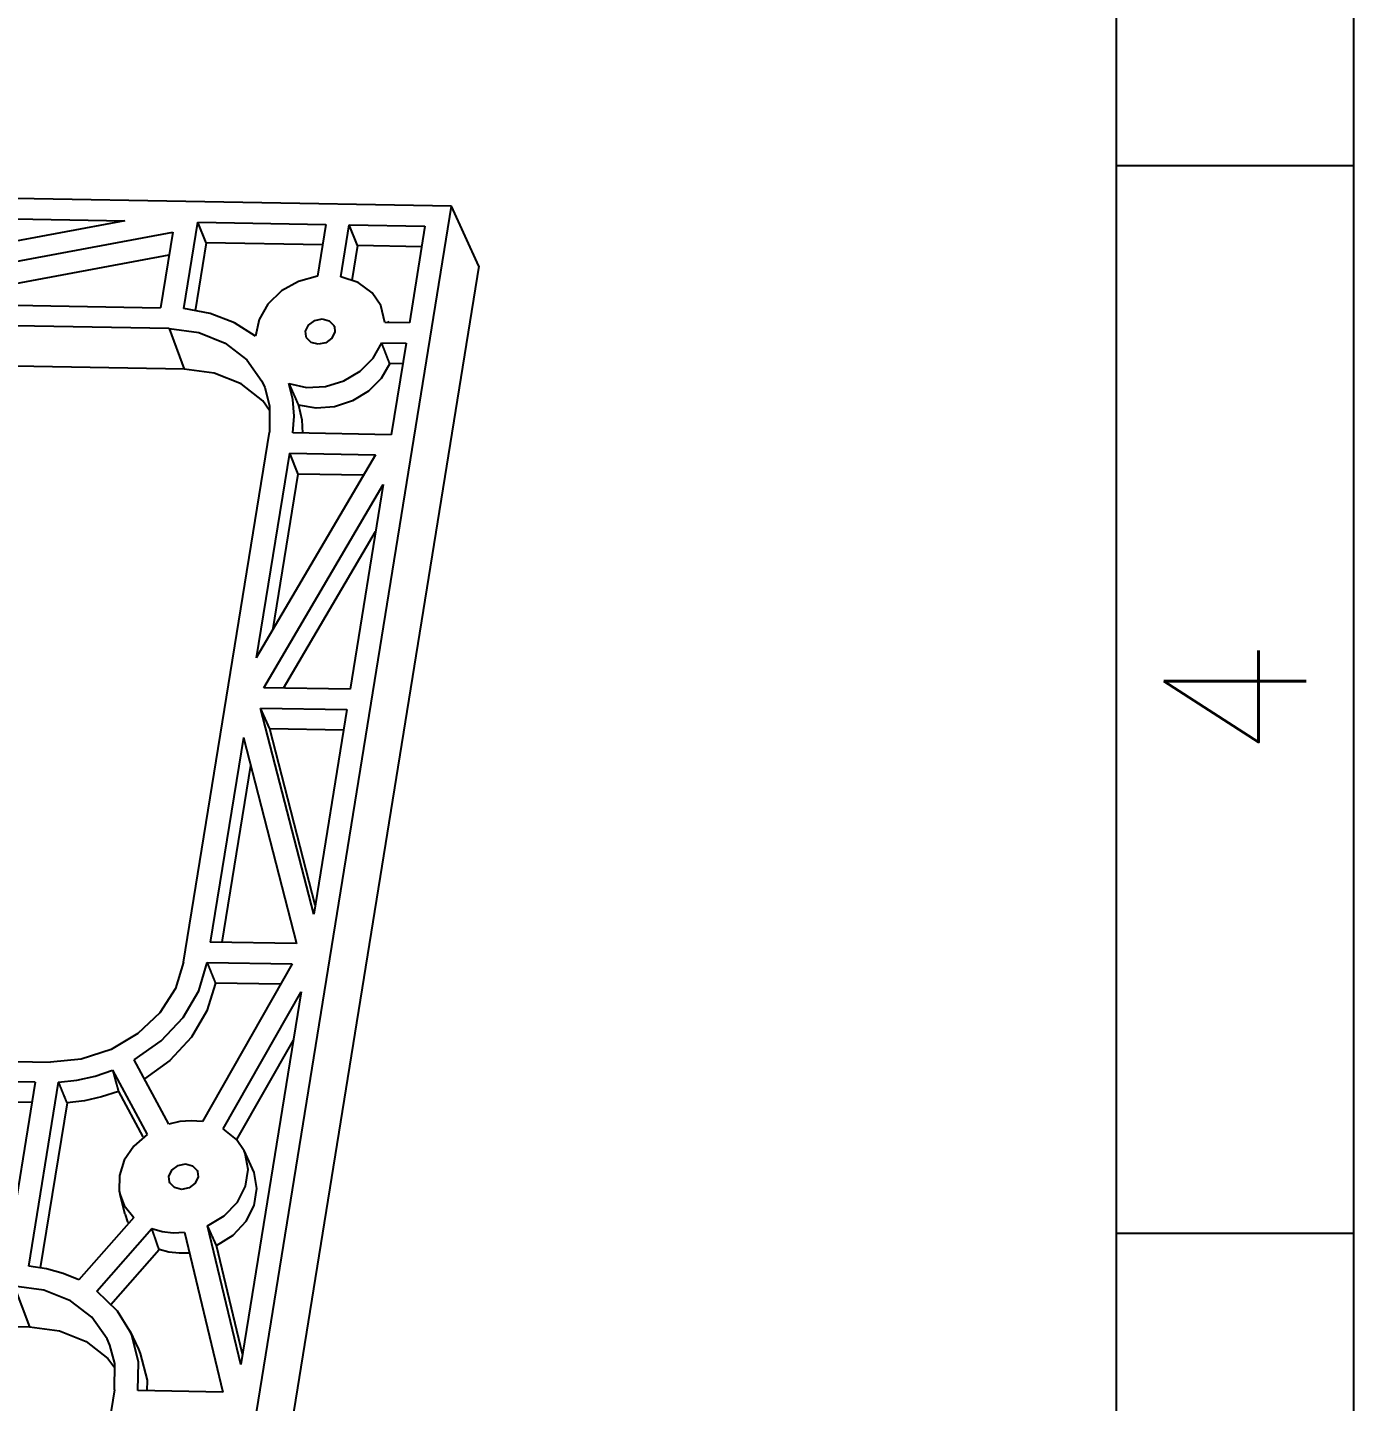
# Model space of a CAD drawing. Extents: x -268 to 907, y 393 to 1224.
# Drawn here: x 756.8 to 867.3, y 705.5 to 820 of the extents above; entities that cross this region are included whole.
import ezdxf
from ezdxf.enums import TextEntityAlignment as Align

# ---------------------------------------------------------------- set-up
doc = ezdxf.new("R2010")
doc.units = 0
doc.header["$LTSCALE"] = 1.21
doc.header["$MEASUREMENT"] = 0
doc.layers.get('0').update_dxf_attribs({"linetype": 'CONTINUOUS'})
doc.layers.add('FROMAT', color=7, linetype='CONTINUOUS')
doc.styles.add('ROMANS', font='romans.shx', dxfattribs={"bigfont": 'gbcbig.shx'})

# ---------------------------------------------------------------- blocks, each defined once
blk = doc.blocks.new('EYTT')
at = {"layer": 'FROMAT'}
for p, q in [((131.473, 150.124), (131.473, -104.715)), ((124.766, 22.705), (131.473, 22.705)), ((124.766, -7.474), (131.473, -7.474))]:
    blk.add_line(p, q, dxfattribs=at)
at = {"layer": 'FROMAT', "color": 6}
blk.add_line((124.766, 143.418), (124.766, -98.009), dxfattribs=at)
at = {"layer": 'FROMAT', "style": 'ROMANS'}
blk.add_text('4', height=4.024, rotation=90, dxfattribs=at).set_placement((128.12, 7.615), align=Align.MIDDLE)

msp = doc.modelspace()

# ---------------------------------------------------------------- linework, layer by layer
at = {"color": 7, "linetype": 'Continuous'}
for p, q in [((792.09964, 805.1176), (419.66261, 811.71095)), ((765.88046, 643.069), (792.09964, 805.1176)), ((794.37213, 800.11753), (792.09964, 805.1176)), ((764.85445, 803.89776), (733.944, 798.13037)), ((734.96277, 804.42694), (764.85445, 803.89776)), ((769.7773, 796.58685), (770.94275, 803.78998)), ((770.94275, 803.78998), (781.61667, 803.60102)), ((771.63956, 802.06676), (770.94275, 803.78998)), ((737.94621, 797.18422), (768.85667, 802.95161)), ((768.85667, 802.95161), (767.8379, 796.65504)), ((781.61667, 803.60102), (780.91778, 799.2815)), ((782.86264, 799.24707), (783.56153, 803.56659)), ((783.56153, 803.56659), (789.87963, 803.45474)), ((784.25834, 801.84336), (783.56153, 803.56659)), ((789.87963, 803.45474), (788.57559, 795.3951)), ((771.63956, 802.06676), (770.72513, 796.41508)), ((781.34064, 801.89502), (771.63956, 802.06676)), ((784.25834, 801.84336), (783.78788, 798.9357)), ((789.6036, 801.74873), (784.25834, 801.84336)), ((746.88325, 797.02601), (768.55208, 801.06906)), ((794.37213, 800.11753), (768.05707, 637.47639)), ((768.55861, 794.94058), (624.59303, 797.48924)), ((737.94621, 797.18422), (767.8379, 796.65504)), ((786.54429, 795.43106), (786.19576, 796.84624)), ((768.55861, 794.94058), (769.81853, 791.54664)), ((788.57559, 795.3951), (786.54429, 795.43106)), ((786.85703, 795.42552), (786.79923, 795.54971)), ((769.81853, 791.54664), (625.85295, 794.0953)), ((786.26975, 793.73422), (788.30104, 793.69826)), ((788.30104, 793.69826), (787.06897, 786.08339)), ((788.02502, 791.99225), (786.93937, 792.01147)), ((776.93008, 788.1134), (776.36717, 788.90993)), ((779.3393, 788.53398), (779.60619, 787.31128)), ((779.60619, 787.31128), (779.67959, 786.21421)), ((769.76523, 742.12449), (776.9102, 786.28422)), ((787.06897, 786.08339), (778.85166, 786.22887)), ((778.57713, 784.53202), (775.81791, 767.47851)), ((785.75844, 784.40489), (775.81791, 767.47851)), ((778.57713, 784.53202), (785.75844, 784.40489)), ((778.57713, 784.53202), (779.27394, 782.8088)), ((779.27394, 782.8088), (777.16453, 769.77149)), ((784.76401, 782.71161), (779.27394, 782.8088)), ((776.45584, 765), (786.39638, 781.92638)), ((786.39638, 781.92638), (783.63715, 764.87287)), ((778.1009, 764.97088), (785.7643, 778.01984)), ((783.63715, 764.87287), (776.45584, 765)), ((776.1813, 763.30316), (783.3626, 763.17603)), ((776.94427, 761.57877), (776.1813, 763.30316)), ((780.60337, 746.12252), (776.1813, 763.30316)), ((783.3626, 763.17603), (780.60337, 746.12252)), ((783.08657, 761.47003), (776.94427, 761.57877)), ((780.72655, 746.88384), (776.94427, 761.57877)), ((774.74726, 760.86134), (771.98803, 743.80782)), ((774.74726, 760.86134), (779.16933, 743.68069)), ((775.34432, 758.52164), (772.96087, 743.7906)), ((779.16933, 743.68069), (771.98803, 743.80782)), ((778.80083, 741.98551), (771.32779, 728.85225)), ((771.71346, 742.11098), (778.80083, 741.98551)), ((777.83701, 740.29168), (772.40959, 740.38777)), ((773.07137, 728.25673), (779.55685, 739.65444)), ((779.55685, 739.65444), (774.53246, 708.60105)), ((614.70261, 736.36109), (758.66819, 733.81243)), ((774.19087, 727.35553), (778.90829, 735.64601)), ((768.52475, 728.64182), (765.64824, 733.9842)), ((763.84881, 733.1227), (766.72532, 727.78032)), ((757.39837, 732.13321), (725.4895, 732.6981)), ((757.39837, 732.13321), (755.08182, 717.81568)), ((756.86686, 716.79343), (759.3487, 732.13254)), ((757.12235, 730.4272), (729.01557, 730.92479)), ((764.32945, 731.36274), (766.36329, 727.58539)), ((760.04732, 730.4205), (757.81949, 716.65132)), ((775.51148, 724.90322), (774.80169, 726.42827)), ((764.88518, 721.11701), (764.47071, 722.74729)), ((765.60568, 720.86037), (761.02176, 715.65005)), ((764.88624, 721.11617), (765.09441, 720.50984)), ((765.09441, 720.50984), (765.18416, 720.38124)), ((774.53246, 708.60105), (771.76175, 720.16262)), ((762.53294, 714.72995), (767.11685, 719.94026)), ((769.83598, 719.63207), (773.02859, 706.30998)), ((763.69353, 713.61187), (767.72005, 718.18862)), ((774.67213, 709.46426), (772.50362, 718.513)), ((755.64818, 715.14717), (756.9081, 711.75323)), ((612.94252, 714.30189), (756.9081, 711.75323)), ((765.28831, 711.40069), (765.9981, 709.87564)), ((761.6404, 710.51631), (763.45676, 709.11649)), ((763.45676, 709.11649), (764.01965, 708.31998)), ((763.99977, 706.49081), (756.8548, 662.33107)), ((773.02859, 706.30998), (765.94122, 706.43545)), ((766.72207, 707.31409), (766.70619, 706.42184))]:
    msp.add_line(p, q, dxfattribs=at)
for points in [[(780.91778, 799.2815), (779.34049, 798.85553), (777.92748, 798.06291), (776.79196, 796.96545), (776.04689, 795.67233), (775.75, 794.28695)], [(786.19576, 796.84624), (785.46353, 797.90838), (784.30643, 798.76119), (782.86264, 799.24707)], [(775.75, 794.28695), (773.99723, 795.41096), (771.98027, 796.18763), (769.7773, 796.58685)], [(779.97183, 794.25422), (779.93225, 794.69726), (780.1809, 795.22464), (780.68862, 795.60495), (781.31938, 795.73627)], [(781.31938, 795.73627), (781.90416, 795.58343), (782.28627, 795.18737), (782.32375, 795.09727)], [(768.55861, 794.94058), (771.02872, 794.60692), (773.23702, 793.71775), (775.03267, 792.3339), (776.29365, 790.54961), (776.52979, 790.01392)], [(782.32375, 795.09727), (782.36333, 794.65422), (782.11468, 794.12684), (781.60696, 793.74654), (780.9762, 793.61522)], [(778.53639, 790.34953), (780.00833, 790.02847), (781.5768, 790.101), (783.10887, 790.56097), (784.47488, 791.36943), (785.55911, 792.45791), (786.26975, 793.73422)], [(780.9762, 793.61522), (780.39142, 793.76806), (780.00931, 794.16412), (779.97183, 794.25422)], [(776.36717, 788.90993), (774.55076, 790.30976), (772.31708, 791.20915), (769.81853, 791.54664)], [(786.93937, 792.01147), (786.22231, 790.77027), (785.15969, 789.70662), (783.83325, 788.90224), (782.3442, 788.41848), (780.8071, 788.29255), (779.3393, 788.53398)], [(776.52979, 790.01392), (776.93413, 788.48602), (776.9102, 786.28422)], [(778.85166, 786.22887), (778.97066, 787.63367), (778.8649, 789.01601), (778.53639, 790.34953)], [(769.76523, 742.12449), (769.07858, 739.93444), (767.77594, 737.9053), (765.9464, 736.17568), (763.71452, 734.86314), (761.23187, 734.05698), (758.66819, 733.81243)], [(765.64824, 733.9842), (767.9015, 735.57695), (769.7236, 737.53477), (771.01765, 739.75228), (771.71346, 742.11098)], [(772.40959, 740.38777), (771.69745, 738.06458), (770.41236, 735.88042), (768.62035, 733.94589), (766.49194, 732.41725)], [(759.3487, 732.13254), (760.87099, 732.2976), (762.37941, 732.6295), (763.84881, 733.1227)], [(764.32945, 731.36274), (762.92919, 730.90295), (761.4948, 730.58732), (760.04732, 730.4205)], [(771.32779, 728.85225), (770.40368, 728.92408), (769.45971, 728.85322), (768.52475, 728.64182)], [(774.80221, 726.42641), (774.18354, 727.36666), (773.07137, 728.25673)], [(766.72532, 727.78032), (765.61278, 726.8034), (764.81922, 725.63033), (764.40575, 724.35149), (764.40421, 723.06536), (764.47077, 722.7489)], [(771.76175, 720.16262), (773.15478, 721.00834), (774.24167, 722.14188), (774.92926, 723.46479), (775.15526, 724.8616), (774.89846, 726.20122), (774.80221, 726.42641)], [(768.57817, 723.83529), (768.53859, 724.27833), (768.78724, 724.80571), (769.29496, 725.18601), (769.92572, 725.31734)], [(769.92572, 725.31734), (770.5105, 725.16449), (770.89261, 724.76844), (770.93009, 724.67833)], [(772.50362, 718.513), (773.88517, 719.38316), (774.96972, 720.54227), (775.64641, 721.8661), (775.87527, 723.28062), (775.62962, 724.62078), (775.5117, 724.9001)], [(769.58254, 723.19628), (768.99776, 723.34913), (768.61564, 723.74518), (768.57817, 723.83529)], [(770.93009, 724.67833), (770.96967, 724.23529), (770.72102, 723.70791), (770.2133, 723.32761), (769.58254, 723.19628)], [(764.47077, 722.7489), (764.81473, 721.87098), (765.60568, 720.86037)], [(767.11685, 719.94026), (767.97826, 719.69705), (768.89397, 719.59326), (769.83598, 719.63207)], [(770.27506, 717.89903), (769.39254, 717.87445), (768.53359, 717.97181), (767.72005, 718.18862)], [(761.02176, 715.65005), (759.7199, 716.19232), (758.3272, 716.57557), (756.86686, 716.79343)], [(763.61936, 710.22051), (763.38325, 710.75612), (762.12226, 712.54046), (760.32665, 713.9243), (758.11831, 714.8135), (755.64818, 715.14717)], [(765.28893, 711.39881), (764.25939, 713.06674), (762.53294, 714.72995)], [(756.9081, 711.75323), (759.40666, 711.41573), (761.6404, 710.51631)], [(765.94122, 706.43545), (766.01048, 708.80525), (765.43935, 711.05578), (765.28893, 711.39881)], [(763.99977, 706.49081), (764.0237, 708.69259), (763.61936, 710.22051)], [(765.99869, 709.87387), (766.14909, 709.53114), (766.72207, 707.31409)]]:
    msp.add_lwpolyline(points, dxfattribs=at)
at = {"color": 7}
for points in [[(786.939, 792.011, 0), (786.936, 792.02, 0), (786.932, 792.03, 0), (786.929, 792.039, 0), (786.925, 792.048, 0), (786.922, 792.057, 0), (786.918, 792.066, 0), (786.915, 792.075, 0), (786.911, 792.084, 0), (786.908, 792.093, 0), (786.904, 792.102, 0), (786.901, 792.111, 0), (786.897, 792.12, 0), (786.894, 792.129, 0), (786.89, 792.138, 0), (786.887, 792.147, 0), (786.883, 792.156, 0), (786.88, 792.165, 0), (786.876, 792.174, 0), (786.873, 792.183, 0), (786.869, 792.192, 0), (786.866, 792.201, 0), (786.862, 792.21, 0), (786.859, 792.219, 0), (786.855, 792.228, 0), (786.852, 792.237, 0), (786.848, 792.246, 0), (786.845, 792.255, 0), (786.841, 792.264, 0), (786.838, 792.273, 0), (786.834, 792.282, 0), (786.831, 792.291, 0), (786.827, 792.3, 0), (786.824, 792.309, 0), (786.82, 792.318, 0), (786.817, 792.327, 0), (786.813, 792.336, 0), (786.81, 792.345, 0), (786.806, 792.354, 0), (786.803, 792.363, 0), (786.799, 792.372, 0), (786.796, 792.381, 0), (786.792, 792.39, 0), (786.789, 792.399, 0), (786.785, 792.408, 0), (786.782, 792.417, 0), (786.778, 792.426, 0), (786.775, 792.435, 0), (786.771, 792.445, 0), (786.768, 792.454, 0), (786.764, 792.463, 0), (786.761, 792.472, 0), (786.757, 792.481, 0), (786.754, 792.49, 0), (786.75, 792.499, 0), (786.747, 792.508, 0), (786.743, 792.517, 0), (786.74, 792.526, 0), (786.736, 792.535, 0), (786.733, 792.544, 0), (786.729, 792.553, 0), (786.726, 792.562, 0), (786.722, 792.571, 0), (786.719, 792.58, 0), (786.715, 792.589, 0), (786.712, 792.598, 0), (786.708, 792.607, 0), (786.705, 792.616, 0), (786.701, 792.625, 0), (786.698, 792.634, 0), (786.694, 792.643, 0), (786.691, 792.652, 0), (786.687, 792.661, 0), (786.684, 792.67, 0), (786.68, 792.679, 0), (786.677, 792.688, 0), (786.673, 792.697, 0), (786.67, 792.706, 0), (786.666, 792.715, 0), (786.663, 792.724, 0), (786.659, 792.733, 0), (786.656, 792.742, 0), (786.652, 792.751, 0), (786.649, 792.76, 0), (786.645, 792.769, 0), (786.642, 792.778, 0), (786.638, 792.787, 0), (786.635, 792.796, 0), (786.631, 792.805, 0), (786.628, 792.814, 0), (786.624, 792.823, 0), (786.621, 792.832, 0), (786.617, 792.841, 0), (786.614, 792.85, 0), (786.61, 792.859, 0), (786.607, 792.868, 0), (786.603, 792.877, 0), (786.6, 792.887, 0), (786.596, 792.896, 0), (786.593, 792.905, 0), (786.589, 792.914, 0), (786.586, 792.923, 0), (786.582, 792.932, 0), (786.579, 792.941, 0), (786.575, 792.95, 0), (786.572, 792.959, 0), (786.568, 792.968, 0), (786.565, 792.977, 0), (786.561, 792.986, 0), (786.558, 792.995, 0), (786.554, 793.004, 0), (786.551, 793.013, 0), (786.547, 793.022, 0), (786.544, 793.031, 0), (786.54, 793.04, 0), (786.537, 793.049, 0), (786.533, 793.058, 0), (786.529, 793.067, 0), (786.526, 793.076, 0), (786.522, 793.085, 0), (786.519, 793.094, 0), (786.515, 793.103, 0), (786.512, 793.112, 0), (786.508, 793.121, 0), (786.505, 793.13, 0), (786.501, 793.139, 0), (786.498, 793.148, 0), (786.494, 793.157, 0), (786.491, 793.166, 0), (786.487, 793.175, 0), (786.484, 793.184, 0), (786.48, 793.193, 0), (786.477, 793.202, 0), (786.473, 793.211, 0), (786.47, 793.22, 0), (786.466, 793.229, 0), (786.463, 793.238, 0), (786.459, 793.247, 0), (786.456, 793.256, 0), (786.452, 793.265, 0), (786.449, 793.274, 0), (786.445, 793.283, 0), (786.442, 793.292, 0), (786.438, 793.301, 0), (786.435, 793.31, 0), (786.431, 793.319, 0), (786.428, 793.328, 0), (786.424, 793.337, 0), (786.421, 793.346, 0), (786.417, 793.355, 0), (786.414, 793.364, 0), (786.41, 793.374, 0), (786.407, 793.383, 0), (786.403, 793.392, 0), (786.4, 793.401, 0), (786.396, 793.41, 0), (786.393, 793.419, 0), (786.389, 793.428, 0), (786.386, 793.437, 0), (786.382, 793.446, 0), (786.379, 793.455, 0), (786.375, 793.464, 0), (786.372, 793.473, 0), (786.368, 793.482, 0), (786.365, 793.491, 0), (786.361, 793.5, 0), (786.358, 793.509, 0), (786.354, 793.518, 0), (786.351, 793.527, 0), (786.347, 793.536, 0), (786.343, 793.545, 0), (786.34, 793.554, 0), (786.336, 793.563, 0), (786.333, 793.572, 0), (786.329, 793.581, 0), (786.326, 793.59, 0), (786.322, 793.599, 0), (786.319, 793.608, 0), (786.315, 793.617, 0), (786.312, 793.626, 0), (786.308, 793.635, 0), (786.305, 793.644, 0), (786.301, 793.653, 0), (786.298, 793.662, 0), (786.294, 793.671, 0), (786.291, 793.68, 0), (786.287, 793.689, 0), (786.284, 793.698, 0), (786.28, 793.707, 0), (786.277, 793.716, 0), (786.273, 793.725, 0), (786.27, 793.734, 0)], [(778.536, 790.35, 0), (778.541, 790.34, 0), (778.545, 790.331, 0), (778.549, 790.321, 0), (778.553, 790.312, 0), (778.557, 790.302, 0), (778.562, 790.293, 0), (778.566, 790.283, 0), (778.57, 790.274, 0), (778.574, 790.264, 0), (778.579, 790.255, 0), (778.583, 790.245, 0), (778.587, 790.236, 0), (778.591, 790.226, 0), (778.595, 790.217, 0), (778.6, 790.207, 0), (778.604, 790.198, 0), (778.608, 790.188, 0), (778.612, 790.179, 0), (778.617, 790.169, 0), (778.621, 790.16, 0), (778.625, 790.15, 0), (778.629, 790.141, 0), (778.633, 790.131, 0), (778.638, 790.122, 0), (778.642, 790.112, 0), (778.646, 790.103, 0), (778.65, 790.093, 0), (778.654, 790.084, 0), (778.659, 790.074, 0), (778.663, 790.065, 0), (778.667, 790.055, 0), (778.671, 790.046, 0), (778.676, 790.036, 0), (778.68, 790.027, 0), (778.684, 790.017, 0), (778.688, 790.008, 0), (778.692, 789.998, 0), (778.697, 789.989, 0), (778.701, 789.979, 0), (778.705, 789.97, 0), (778.709, 789.96, 0), (778.713, 789.951, 0), (778.718, 789.941, 0), (778.722, 789.932, 0), (778.726, 789.922, 0), (778.73, 789.913, 0), (778.735, 789.903, 0), (778.739, 789.894, 0), (778.743, 789.884, 0), (778.747, 789.875, 0), (778.751, 789.865, 0), (778.756, 789.856, 0), (778.76, 789.846, 0), (778.764, 789.837, 0), (778.768, 789.827, 0), (778.772, 789.818, 0), (778.777, 789.808, 0), (778.781, 789.798, 0), (778.785, 789.789, 0), (778.789, 789.779, 0), (778.793, 789.77, 0), (778.798, 789.76, 0), (778.802, 789.751, 0), (778.806, 789.741, 0), (778.81, 789.732, 0), (778.815, 789.722, 0), (778.819, 789.713, 0), (778.823, 789.703, 0), (778.827, 789.694, 0), (778.831, 789.684, 0), (778.836, 789.675, 0), (778.84, 789.665, 0), (778.844, 789.656, 0), (778.848, 789.646, 0), (778.852, 789.637, 0), (778.857, 789.627, 0), (778.861, 789.618, 0), (778.865, 789.608, 0), (778.869, 789.599, 0), (778.873, 789.589, 0), (778.878, 789.58, 0), (778.882, 789.57, 0), (778.886, 789.561, 0), (778.89, 789.551, 0), (778.894, 789.542, 0), (778.899, 789.532, 0), (778.903, 789.523, 0), (778.907, 789.513, 0), (778.911, 789.504, 0), (778.916, 789.494, 0), (778.92, 789.485, 0), (778.924, 789.475, 0), (778.928, 789.466, 0), (778.932, 789.456, 0), (778.937, 789.447, 0), (778.941, 789.437, 0), (778.945, 789.428, 0), (778.949, 789.418, 0), (778.953, 789.409, 0), (778.958, 789.399, 0), (778.962, 789.39, 0), (778.966, 789.38, 0), (778.97, 789.371, 0), (778.974, 789.361, 0), (778.979, 789.352, 0), (778.983, 789.342, 0), (778.987, 789.333, 0), (778.991, 789.323, 0), (778.995, 789.314, 0), (779, 789.304, 0), (779.004, 789.295, 0), (779.008, 789.285, 0), (779.012, 789.276, 0), (779.016, 789.266, 0), (779.021, 789.257, 0), (779.025, 789.247, 0), (779.029, 789.238, 0), (779.033, 789.228, 0), (779.037, 789.219, 0), (779.042, 789.209, 0), (779.046, 789.2, 0), (779.05, 789.19, 0), (779.054, 789.181, 0), (779.058, 789.171, 0), (779.063, 789.162, 0), (779.067, 789.152, 0), (779.071, 789.143, 0), (779.075, 789.133, 0), (779.079, 789.124, 0), (779.084, 789.114, 0), (779.088, 789.105, 0), (779.092, 789.095, 0), (779.096, 789.086, 0), (779.1, 789.076, 0), (779.105, 789.067, 0), (779.109, 789.057, 0), (779.113, 789.048, 0), (779.117, 789.038, 0), (779.121, 789.029, 0), (779.125, 789.019, 0), (779.13, 789.01, 0), (779.134, 789, 0), (779.138, 788.99, 0), (779.142, 788.981, 0), (779.146, 788.971, 0), (779.151, 788.962, 0), (779.155, 788.952, 0), (779.159, 788.943, 0), (779.163, 788.933, 0), (779.167, 788.924, 0), (779.172, 788.914, 0), (779.176, 788.905, 0), (779.18, 788.895, 0), (779.184, 788.886, 0), (779.188, 788.876, 0), (779.193, 788.867, 0), (779.197, 788.857, 0), (779.201, 788.848, 0), (779.205, 788.838, 0), (779.209, 788.829, 0), (779.214, 788.819, 0), (779.218, 788.81, 0), (779.222, 788.8, 0), (779.226, 788.791, 0), (779.23, 788.781, 0), (779.235, 788.772, 0), (779.239, 788.762, 0), (779.243, 788.753, 0), (779.247, 788.743, 0), (779.251, 788.734, 0), (779.255, 788.724, 0), (779.26, 788.715, 0), (779.264, 788.705, 0), (779.268, 788.696, 0), (779.272, 788.686, 0), (779.276, 788.677, 0), (779.281, 788.667, 0), (779.285, 788.658, 0), (779.289, 788.648, 0), (779.293, 788.639, 0), (779.297, 788.629, 0), (779.302, 788.62, 0), (779.306, 788.61, 0), (779.31, 788.601, 0), (779.314, 788.591, 0), (779.318, 788.582, 0), (779.323, 788.572, 0), (779.327, 788.563, 0), (779.331, 788.553, 0), (779.335, 788.543, 0), (779.339, 788.534, 0)], [(771.713, 742.111, 0), (771.717, 742.102, 0), (771.721, 742.093, 0), (771.724, 742.084, 0), (771.728, 742.075, 0), (771.732, 742.066, 0), (771.735, 742.057, 0), (771.739, 742.048, 0), (771.743, 742.039, 0), (771.746, 742.03, 0), (771.75, 742.021, 0), (771.754, 742.012, 0), (771.757, 742.003, 0), (771.761, 741.994, 0), (771.765, 741.985, 0), (771.768, 741.976, 0), (771.772, 741.967, 0), (771.775, 741.958, 0), (771.779, 741.949, 0), (771.783, 741.94, 0), (771.786, 741.931, 0), (771.79, 741.922, 0), (771.794, 741.913, 0), (771.797, 741.904, 0), (771.801, 741.894, 0), (771.805, 741.885, 0), (771.808, 741.876, 0), (771.812, 741.867, 0), (771.816, 741.858, 0), (771.819, 741.849, 0), (771.823, 741.84, 0), (771.827, 741.831, 0), (771.83, 741.822, 0), (771.834, 741.813, 0), (771.837, 741.804, 0), (771.841, 741.795, 0), (771.845, 741.786, 0), (771.848, 741.777, 0), (771.852, 741.768, 0), (771.856, 741.759, 0), (771.859, 741.75, 0), (771.863, 741.741, 0), (771.867, 741.732, 0), (771.87, 741.723, 0), (771.874, 741.714, 0), (771.878, 741.705, 0), (771.881, 741.696, 0), (771.885, 741.687, 0), (771.889, 741.678, 0), (771.892, 741.669, 0), (771.896, 741.66, 0), (771.899, 741.651, 0), (771.903, 741.642, 0), (771.907, 741.633, 0), (771.91, 741.624, 0), (771.914, 741.615, 0), (771.918, 741.606, 0), (771.921, 741.597, 0), (771.925, 741.588, 0), (771.929, 741.579, 0), (771.932, 741.57, 0), (771.936, 741.561, 0), (771.94, 741.552, 0), (771.943, 741.543, 0), (771.947, 741.534, 0), (771.951, 741.525, 0), (771.954, 741.516, 0), (771.958, 741.507, 0), (771.961, 741.498, 0), (771.965, 741.489, 0), (771.969, 741.48, 0), (771.972, 741.47, 0), (771.976, 741.461, 0), (771.98, 741.452, 0), (771.983, 741.443, 0), (771.987, 741.434, 0), (771.991, 741.425, 0), (771.994, 741.416, 0), (771.998, 741.407, 0), (772.002, 741.398, 0), (772.005, 741.389, 0), (772.009, 741.38, 0), (772.013, 741.371, 0), (772.016, 741.362, 0), (772.02, 741.353, 0), (772.023, 741.344, 0), (772.027, 741.335, 0), (772.031, 741.326, 0), (772.034, 741.317, 0), (772.038, 741.308, 0), (772.042, 741.299, 0), (772.045, 741.29, 0), (772.049, 741.281, 0), (772.053, 741.272, 0), (772.056, 741.263, 0), (772.06, 741.254, 0), (772.064, 741.245, 0), (772.067, 741.236, 0), (772.071, 741.227, 0), (772.074, 741.218, 0), (772.078, 741.209, 0), (772.082, 741.2, 0), (772.085, 741.191, 0), (772.089, 741.182, 0), (772.093, 741.173, 0), (772.096, 741.164, 0), (772.1, 741.155, 0), (772.104, 741.146, 0), (772.107, 741.137, 0), (772.111, 741.128, 0), (772.115, 741.119, 0), (772.118, 741.11, 0), (772.122, 741.101, 0), (772.126, 741.092, 0), (772.129, 741.083, 0), (772.133, 741.074, 0), (772.136, 741.065, 0), (772.14, 741.055, 0), (772.144, 741.046, 0), (772.147, 741.037, 0), (772.151, 741.028, 0), (772.155, 741.019, 0), (772.158, 741.01, 0), (772.162, 741.001, 0), (772.166, 740.992, 0), (772.169, 740.983, 0), (772.173, 740.974, 0), (772.177, 740.965, 0), (772.18, 740.956, 0), (772.184, 740.947, 0), (772.187, 740.938, 0), (772.191, 740.929, 0), (772.195, 740.92, 0), (772.198, 740.911, 0), (772.202, 740.902, 0), (772.206, 740.893, 0), (772.209, 740.884, 0), (772.213, 740.875, 0), (772.217, 740.866, 0), (772.22, 740.857, 0), (772.224, 740.848, 0), (772.228, 740.839, 0), (772.231, 740.83, 0), (772.235, 740.821, 0), (772.238, 740.812, 0), (772.242, 740.803, 0), (772.246, 740.794, 0), (772.249, 740.785, 0), (772.253, 740.776, 0), (772.257, 740.767, 0), (772.26, 740.758, 0), (772.264, 740.749, 0), (772.268, 740.74, 0), (772.271, 740.731, 0), (772.275, 740.722, 0), (772.279, 740.713, 0), (772.282, 740.704, 0), (772.286, 740.695, 0), (772.289, 740.686, 0), (772.293, 740.677, 0), (772.297, 740.667, 0), (772.3, 740.658, 0), (772.304, 740.649, 0), (772.308, 740.64, 0), (772.311, 740.631, 0), (772.315, 740.622, 0), (772.319, 740.613, 0), (772.322, 740.604, 0), (772.326, 740.595, 0), (772.329, 740.586, 0), (772.333, 740.577, 0), (772.337, 740.568, 0), (772.34, 740.559, 0), (772.344, 740.55, 0), (772.348, 740.541, 0), (772.351, 740.532, 0), (772.355, 740.523, 0), (772.359, 740.514, 0), (772.362, 740.505, 0), (772.366, 740.496, 0), (772.37, 740.487, 0), (772.373, 740.478, 0), (772.377, 740.469, 0), (772.38, 740.46, 0), (772.384, 740.451, 0), (772.388, 740.442, 0), (772.391, 740.433, 0), (772.395, 740.424, 0), (772.399, 740.415, 0), (772.402, 740.406, 0), (772.406, 740.397, 0), (772.41, 740.388, 0)], [(763.849, 733.123, 0), (763.851, 733.113, 0), (763.854, 733.104, 0), (763.856, 733.095, 0), (763.859, 733.086, 0), (763.861, 733.077, 0), (763.864, 733.067, 0), (763.866, 733.058, 0), (763.869, 733.049, 0), (763.871, 733.04, 0), (763.874, 733.031, 0), (763.876, 733.021, 0), (763.879, 733.012, 0), (763.882, 733.003, 0), (763.884, 732.994, 0), (763.887, 732.984, 0), (763.889, 732.975, 0), (763.892, 732.966, 0), (763.894, 732.957, 0), (763.897, 732.948, 0), (763.899, 732.938, 0), (763.902, 732.929, 0), (763.904, 732.92, 0), (763.907, 732.911, 0), (763.909, 732.902, 0), (763.912, 732.892, 0), (763.914, 732.883, 0), (763.917, 732.874, 0), (763.919, 732.865, 0), (763.922, 732.855, 0), (763.924, 732.846, 0), (763.927, 732.837, 0), (763.929, 732.828, 0), (763.932, 732.819, 0), (763.934, 732.809, 0), (763.937, 732.8, 0), (763.939, 732.791, 0), (763.942, 732.782, 0), (763.944, 732.773, 0), (763.947, 732.763, 0), (763.949, 732.754, 0), (763.952, 732.745, 0), (763.955, 732.736, 0), (763.957, 732.726, 0), (763.96, 732.717, 0), (763.962, 732.708, 0), (763.965, 732.699, 0), (763.967, 732.69, 0), (763.97, 732.68, 0), (763.972, 732.671, 0), (763.975, 732.662, 0), (763.977, 732.653, 0), (763.98, 732.644, 0), (763.982, 732.634, 0), (763.985, 732.625, 0), (763.987, 732.616, 0), (763.99, 732.607, 0), (763.992, 732.597, 0), (763.995, 732.588, 0), (763.997, 732.579, 0), (764, 732.57, 0), (764.002, 732.561, 0), (764.005, 732.551, 0), (764.007, 732.542, 0), (764.01, 732.533, 0), (764.012, 732.524, 0), (764.015, 732.515, 0), (764.017, 732.505, 0), (764.02, 732.496, 0), (764.022, 732.487, 0), (764.025, 732.478, 0), (764.028, 732.468, 0), (764.03, 732.459, 0), (764.033, 732.45, 0), (764.035, 732.441, 0), (764.038, 732.432, 0), (764.04, 732.422, 0), (764.043, 732.413, 0), (764.045, 732.404, 0), (764.048, 732.395, 0), (764.05, 732.386, 0), (764.053, 732.376, 0), (764.055, 732.367, 0), (764.058, 732.358, 0), (764.06, 732.349, 0), (764.063, 732.339, 0), (764.065, 732.33, 0), (764.068, 732.321, 0), (764.07, 732.312, 0), (764.073, 732.303, 0), (764.075, 732.293, 0), (764.078, 732.284, 0), (764.08, 732.275, 0), (764.083, 732.266, 0), (764.085, 732.257, 0), (764.088, 732.247, 0), (764.09, 732.238, 0), (764.093, 732.229, 0), (764.095, 732.22, 0), (764.098, 732.21, 0), (764.1, 732.201, 0), (764.103, 732.192, 0), (764.106, 732.183, 0), (764.108, 732.174, 0), (764.111, 732.164, 0), (764.113, 732.155, 0), (764.116, 732.146, 0), (764.118, 732.137, 0), (764.121, 732.128, 0), (764.123, 732.118, 0), (764.126, 732.109, 0), (764.128, 732.1, 0), (764.131, 732.091, 0), (764.133, 732.081, 0), (764.136, 732.072, 0), (764.138, 732.063, 0), (764.141, 732.054, 0), (764.143, 732.045, 0), (764.146, 732.035, 0), (764.148, 732.026, 0), (764.151, 732.017, 0), (764.153, 732.008, 0), (764.156, 731.999, 0), (764.158, 731.989, 0), (764.161, 731.98, 0), (764.163, 731.971, 0), (764.166, 731.962, 0), (764.168, 731.952, 0), (764.171, 731.943, 0), (764.173, 731.934, 0), (764.176, 731.925, 0), (764.178, 731.916, 0), (764.181, 731.906, 0), (764.184, 731.897, 0), (764.186, 731.888, 0), (764.189, 731.879, 0), (764.191, 731.87, 0), (764.194, 731.86, 0), (764.196, 731.851, 0), (764.199, 731.842, 0), (764.201, 731.833, 0), (764.204, 731.823, 0), (764.206, 731.814, 0), (764.209, 731.805, 0), (764.211, 731.796, 0), (764.214, 731.787, 0), (764.216, 731.777, 0), (764.219, 731.768, 0), (764.221, 731.759, 0), (764.224, 731.75, 0), (764.226, 731.741, 0), (764.229, 731.731, 0), (764.231, 731.722, 0), (764.234, 731.713, 0), (764.236, 731.704, 0), (764.239, 731.694, 0), (764.241, 731.685, 0), (764.244, 731.676, 0), (764.246, 731.667, 0), (764.249, 731.658, 0), (764.251, 731.648, 0), (764.254, 731.639, 0), (764.256, 731.63, 0), (764.259, 731.621, 0), (764.262, 731.612, 0), (764.264, 731.602, 0), (764.267, 731.593, 0), (764.269, 731.584, 0), (764.272, 731.575, 0), (764.274, 731.565, 0), (764.277, 731.556, 0), (764.279, 731.547, 0), (764.282, 731.538, 0), (764.284, 731.529, 0), (764.287, 731.519, 0), (764.289, 731.51, 0), (764.292, 731.501, 0), (764.294, 731.492, 0), (764.297, 731.483, 0), (764.299, 731.473, 0), (764.302, 731.464, 0), (764.304, 731.455, 0), (764.307, 731.446, 0), (764.309, 731.436, 0), (764.312, 731.427, 0), (764.314, 731.418, 0), (764.317, 731.409, 0), (764.319, 731.4, 0), (764.322, 731.39, 0), (764.324, 731.381, 0), (764.327, 731.372, 0), (764.329, 731.363, 0)], [(760.047, 730.421, 0), (760.044, 730.429, 0), (760.04, 730.438, 0), (760.036, 730.447, 0), (760.033, 730.456, 0), (760.029, 730.465, 0), (760.025, 730.474, 0), (760.022, 730.483, 0), (760.018, 730.492, 0), (760.014, 730.501, 0), (760.011, 730.51, 0), (760.007, 730.519, 0), (760.003, 730.528, 0), (760, 730.537, 0), (759.996, 730.546, 0), (759.992, 730.555, 0), (759.989, 730.564, 0), (759.985, 730.573, 0), (759.981, 730.582, 0), (759.978, 730.591, 0), (759.974, 730.6, 0), (759.97, 730.609, 0), (759.967, 730.618, 0), (759.963, 730.627, 0), (759.959, 730.636, 0), (759.956, 730.645, 0), (759.952, 730.654, 0), (759.949, 730.663, 0), (759.945, 730.671, 0), (759.941, 730.68, 0), (759.938, 730.689, 0), (759.934, 730.698, 0), (759.93, 730.707, 0), (759.927, 730.716, 0), (759.923, 730.725, 0), (759.919, 730.734, 0), (759.916, 730.743, 0), (759.912, 730.752, 0), (759.908, 730.761, 0), (759.905, 730.77, 0), (759.901, 730.779, 0), (759.897, 730.788, 0), (759.894, 730.797, 0), (759.89, 730.806, 0), (759.886, 730.815, 0), (759.883, 730.824, 0), (759.879, 730.833, 0), (759.875, 730.842, 0), (759.872, 730.851, 0), (759.868, 730.86, 0), (759.864, 730.869, 0), (759.861, 730.878, 0), (759.857, 730.887, 0), (759.853, 730.896, 0), (759.85, 730.905, 0), (759.846, 730.913, 0), (759.842, 730.922, 0), (759.839, 730.931, 0), (759.835, 730.94, 0), (759.831, 730.949, 0), (759.828, 730.958, 0), (759.824, 730.967, 0), (759.82, 730.976, 0), (759.817, 730.985, 0), (759.813, 730.994, 0), (759.809, 731.003, 0), (759.806, 731.012, 0), (759.802, 731.021, 0), (759.799, 731.03, 0), (759.795, 731.039, 0), (759.791, 731.048, 0), (759.788, 731.057, 0), (759.784, 731.066, 0), (759.78, 731.075, 0), (759.777, 731.084, 0), (759.773, 731.093, 0), (759.769, 731.102, 0), (759.766, 731.111, 0), (759.762, 731.12, 0), (759.758, 731.129, 0), (759.755, 731.138, 0), (759.751, 731.147, 0), (759.747, 731.155, 0), (759.744, 731.164, 0), (759.74, 731.173, 0), (759.736, 731.182, 0), (759.733, 731.191, 0), (759.729, 731.2, 0), (759.725, 731.209, 0), (759.722, 731.218, 0), (759.718, 731.227, 0), (759.714, 731.236, 0), (759.711, 731.245, 0), (759.707, 731.254, 0), (759.703, 731.263, 0), (759.7, 731.272, 0), (759.696, 731.281, 0), (759.692, 731.29, 0), (759.689, 731.299, 0), (759.685, 731.308, 0), (759.681, 731.317, 0), (759.678, 731.326, 0), (759.674, 731.335, 0), (759.67, 731.344, 0), (759.667, 731.353, 0), (759.663, 731.362, 0), (759.66, 731.371, 0), (759.656, 731.38, 0), (759.652, 731.389, 0), (759.649, 731.397, 0), (759.645, 731.406, 0), (759.641, 731.415, 0), (759.638, 731.424, 0), (759.634, 731.433, 0), (759.63, 731.442, 0), (759.627, 731.451, 0), (759.623, 731.46, 0), (759.619, 731.469, 0), (759.616, 731.478, 0), (759.612, 731.487, 0), (759.608, 731.496, 0), (759.605, 731.505, 0), (759.601, 731.514, 0), (759.597, 731.523, 0), (759.594, 731.532, 0), (759.59, 731.541, 0), (759.586, 731.55, 0), (759.583, 731.559, 0), (759.579, 731.568, 0), (759.575, 731.577, 0), (759.572, 731.586, 0), (759.568, 731.595, 0), (759.564, 731.604, 0), (759.561, 731.613, 0), (759.557, 731.622, 0), (759.553, 731.631, 0), (759.55, 731.64, 0), (759.546, 731.648, 0), (759.542, 731.657, 0), (759.539, 731.666, 0), (759.535, 731.675, 0), (759.532, 731.684, 0), (759.528, 731.693, 0), (759.524, 731.702, 0), (759.521, 731.711, 0), (759.517, 731.72, 0), (759.513, 731.729, 0), (759.51, 731.738, 0), (759.506, 731.747, 0), (759.502, 731.756, 0), (759.499, 731.765, 0), (759.495, 731.774, 0), (759.491, 731.783, 0), (759.488, 731.792, 0), (759.484, 731.801, 0), (759.48, 731.81, 0), (759.477, 731.819, 0), (759.473, 731.828, 0), (759.469, 731.837, 0), (759.466, 731.846, 0), (759.462, 731.855, 0), (759.458, 731.864, 0), (759.455, 731.873, 0), (759.451, 731.882, 0), (759.447, 731.891, 0), (759.444, 731.899, 0), (759.44, 731.908, 0), (759.436, 731.917, 0), (759.433, 731.926, 0), (759.429, 731.935, 0), (759.425, 731.944, 0), (759.422, 731.953, 0), (759.418, 731.962, 0), (759.415, 731.971, 0), (759.411, 731.98, 0), (759.407, 731.989, 0), (759.404, 731.998, 0), (759.4, 732.007, 0), (759.396, 732.016, 0), (759.393, 732.025, 0), (759.389, 732.034, 0), (759.385, 732.043, 0), (759.382, 732.052, 0), (759.378, 732.061, 0), (759.374, 732.07, 0), (759.371, 732.079, 0), (759.367, 732.088, 0), (759.363, 732.097, 0), (759.36, 732.106, 0), (759.356, 732.115, 0), (759.352, 732.124, 0), (759.349, 732.133, 0)], [(772.504, 718.513, 0), (772.5, 718.522, 0), (772.496, 718.53, 0), (772.492, 718.539, 0), (772.488, 718.548, 0), (772.484, 718.556, 0), (772.48, 718.565, 0), (772.476, 718.573, 0), (772.473, 718.582, 0), (772.469, 718.591, 0), (772.465, 718.599, 0), (772.461, 718.608, 0), (772.457, 718.617, 0), (772.453, 718.625, 0), (772.449, 718.634, 0), (772.445, 718.643, 0), (772.441, 718.651, 0), (772.438, 718.66, 0), (772.434, 718.668, 0), (772.43, 718.677, 0), (772.426, 718.686, 0), (772.422, 718.694, 0), (772.418, 718.703, 0), (772.414, 718.712, 0), (772.41, 718.72, 0), (772.406, 718.729, 0), (772.403, 718.738, 0), (772.399, 718.746, 0), (772.395, 718.755, 0), (772.391, 718.763, 0), (772.387, 718.772, 0), (772.383, 718.781, 0), (772.379, 718.789, 0), (772.375, 718.798, 0), (772.372, 718.807, 0), (772.368, 718.815, 0), (772.364, 718.824, 0), (772.36, 718.833, 0), (772.356, 718.841, 0), (772.352, 718.85, 0), (772.348, 718.858, 0), (772.344, 718.867, 0), (772.34, 718.876, 0), (772.337, 718.884, 0), (772.333, 718.893, 0), (772.329, 718.902, 0), (772.325, 718.91, 0), (772.321, 718.919, 0), (772.317, 718.928, 0), (772.313, 718.936, 0), (772.309, 718.945, 0), (772.305, 718.953, 0), (772.302, 718.962, 0), (772.298, 718.971, 0), (772.294, 718.979, 0), (772.29, 718.988, 0), (772.286, 718.997, 0), (772.282, 719.005, 0), (772.278, 719.014, 0), (772.274, 719.023, 0), (772.271, 719.031, 0), (772.267, 719.04, 0), (772.263, 719.048, 0), (772.259, 719.057, 0), (772.255, 719.066, 0), (772.251, 719.074, 0), (772.247, 719.083, 0), (772.243, 719.092, 0), (772.239, 719.1, 0), (772.236, 719.109, 0), (772.232, 719.118, 0), (772.228, 719.126, 0), (772.224, 719.135, 0), (772.22, 719.143, 0), (772.216, 719.152, 0), (772.212, 719.161, 0), (772.208, 719.169, 0), (772.204, 719.178, 0), (772.201, 719.187, 0), (772.197, 719.195, 0), (772.193, 719.204, 0), (772.189, 719.213, 0), (772.185, 719.221, 0), (772.181, 719.23, 0), (772.177, 719.238, 0), (772.173, 719.247, 0), (772.17, 719.256, 0), (772.166, 719.264, 0), (772.162, 719.273, 0), (772.158, 719.282, 0), (772.154, 719.29, 0), (772.15, 719.299, 0), (772.146, 719.308, 0), (772.142, 719.316, 0), (772.138, 719.325, 0), (772.135, 719.333, 0), (772.131, 719.342, 0), (772.127, 719.351, 0), (772.123, 719.359, 0), (772.119, 719.368, 0), (772.115, 719.377, 0), (772.111, 719.385, 0), (772.107, 719.394, 0), (772.103, 719.403, 0), (772.1, 719.411, 0), (772.096, 719.42, 0), (772.092, 719.428, 0), (772.088, 719.437, 0), (772.084, 719.446, 0), (772.08, 719.454, 0), (772.076, 719.463, 0), (772.072, 719.472, 0), (772.069, 719.48, 0), (772.065, 719.489, 0), (772.061, 719.498, 0), (772.057, 719.506, 0), (772.053, 719.515, 0), (772.049, 719.523, 0), (772.045, 719.532, 0), (772.041, 719.541, 0), (772.037, 719.549, 0), (772.034, 719.558, 0), (772.03, 719.567, 0), (772.026, 719.575, 0), (772.022, 719.584, 0), (772.018, 719.593, 0), (772.014, 719.601, 0), (772.01, 719.61, 0), (772.006, 719.618, 0), (772.003, 719.627, 0), (771.999, 719.636, 0), (771.995, 719.644, 0), (771.991, 719.653, 0), (771.987, 719.662, 0), (771.983, 719.67, 0), (771.979, 719.679, 0), (771.975, 719.688, 0), (771.971, 719.696, 0), (771.968, 719.705, 0), (771.964, 719.713, 0), (771.96, 719.722, 0), (771.956, 719.731, 0), (771.952, 719.739, 0), (771.948, 719.748, 0), (771.944, 719.757, 0), (771.94, 719.765, 0), (771.937, 719.774, 0), (771.933, 719.783, 0), (771.929, 719.791, 0), (771.925, 719.8, 0), (771.921, 719.809, 0), (771.917, 719.817, 0), (771.913, 719.826, 0), (771.909, 719.834, 0), (771.905, 719.843, 0), (771.902, 719.852, 0), (771.898, 719.86, 0), (771.894, 719.869, 0), (771.89, 719.878, 0), (771.886, 719.886, 0), (771.882, 719.895, 0), (771.878, 719.904, 0), (771.874, 719.912, 0), (771.87, 719.921, 0), (771.867, 719.929, 0), (771.863, 719.938, 0), (771.859, 719.947, 0), (771.855, 719.955, 0), (771.851, 719.964, 0), (771.847, 719.973, 0), (771.843, 719.981, 0), (771.839, 719.99, 0), (771.836, 719.999, 0), (771.832, 720.007, 0), (771.828, 720.016, 0), (771.824, 720.024, 0), (771.82, 720.033, 0), (771.816, 720.042, 0), (771.812, 720.05, 0), (771.808, 720.059, 0), (771.804, 720.068, 0), (771.801, 720.076, 0), (771.797, 720.085, 0), (771.793, 720.094, 0), (771.789, 720.102, 0), (771.785, 720.111, 0), (771.781, 720.119, 0), (771.777, 720.128, 0), (771.773, 720.137, 0), (771.77, 720.145, 0), (771.766, 720.154, 0), (771.762, 720.163, 0)], [(767.72, 718.189, 0), (767.717, 718.198, 0), (767.714, 718.207, 0), (767.711, 718.216, 0), (767.707, 718.225, 0), (767.704, 718.234, 0), (767.701, 718.244, 0), (767.698, 718.253, 0), (767.695, 718.262, 0), (767.692, 718.271, 0), (767.688, 718.28, 0), (767.685, 718.289, 0), (767.682, 718.299, 0), (767.679, 718.308, 0), (767.676, 718.317, 0), (767.673, 718.326, 0), (767.669, 718.335, 0), (767.666, 718.344, 0), (767.663, 718.354, 0), (767.66, 718.363, 0), (767.657, 718.372, 0), (767.654, 718.381, 0), (767.65, 718.39, 0), (767.647, 718.4, 0), (767.644, 718.409, 0), (767.641, 718.418, 0), (767.638, 718.427, 0), (767.635, 718.436, 0), (767.631, 718.445, 0), (767.628, 718.455, 0), (767.625, 718.464, 0), (767.622, 718.473, 0), (767.619, 718.482, 0), (767.616, 718.491, 0), (767.613, 718.5, 0), (767.609, 718.51, 0), (767.606, 718.519, 0), (767.603, 718.528, 0), (767.6, 718.537, 0), (767.597, 718.546, 0), (767.594, 718.555, 0), (767.59, 718.565, 0), (767.587, 718.574, 0), (767.584, 718.583, 0), (767.581, 718.592, 0), (767.578, 718.601, 0), (767.575, 718.61, 0), (767.571, 718.62, 0), (767.568, 718.629, 0), (767.565, 718.638, 0), (767.562, 718.647, 0), (767.559, 718.656, 0), (767.556, 718.665, 0), (767.552, 718.675, 0), (767.549, 718.684, 0), (767.546, 718.693, 0), (767.543, 718.702, 0), (767.54, 718.711, 0), (767.537, 718.72, 0), (767.533, 718.73, 0), (767.53, 718.739, 0), (767.527, 718.748, 0), (767.524, 718.757, 0), (767.521, 718.766, 0), (767.518, 718.775, 0), (767.515, 718.785, 0), (767.511, 718.794, 0), (767.508, 718.803, 0), (767.505, 718.812, 0), (767.502, 718.821, 0), (767.499, 718.83, 0), (767.496, 718.84, 0), (767.492, 718.849, 0), (767.489, 718.858, 0), (767.486, 718.867, 0), (767.483, 718.876, 0), (767.48, 718.886, 0), (767.477, 718.895, 0), (767.473, 718.904, 0), (767.47, 718.913, 0), (767.467, 718.922, 0), (767.464, 718.931, 0), (767.461, 718.941, 0), (767.458, 718.95, 0), (767.454, 718.959, 0), (767.451, 718.968, 0), (767.448, 718.977, 0), (767.445, 718.986, 0), (767.442, 718.996, 0), (767.439, 719.005, 0), (767.436, 719.014, 0), (767.432, 719.023, 0), (767.429, 719.032, 0), (767.426, 719.041, 0), (767.423, 719.051, 0), (767.42, 719.06, 0), (767.417, 719.069, 0), (767.413, 719.078, 0), (767.41, 719.087, 0), (767.407, 719.096, 0), (767.404, 719.106, 0), (767.401, 719.115, 0), (767.398, 719.124, 0), (767.394, 719.133, 0), (767.391, 719.142, 0), (767.388, 719.151, 0), (767.385, 719.161, 0), (767.382, 719.17, 0), (767.379, 719.179, 0), (767.376, 719.188, 0), (767.372, 719.197, 0), (767.369, 719.206, 0), (767.366, 719.216, 0), (767.363, 719.225, 0), (767.36, 719.234, 0), (767.357, 719.243, 0), (767.353, 719.252, 0), (767.35, 719.262, 0), (767.347, 719.271, 0), (767.344, 719.28, 0), (767.341, 719.289, 0), (767.338, 719.298, 0), (767.334, 719.307, 0), (767.331, 719.317, 0), (767.328, 719.326, 0), (767.325, 719.335, 0), (767.322, 719.344, 0), (767.319, 719.353, 0), (767.316, 719.362, 0), (767.312, 719.372, 0), (767.309, 719.381, 0), (767.306, 719.39, 0), (767.303, 719.399, 0), (767.3, 719.408, 0), (767.297, 719.417, 0), (767.293, 719.427, 0), (767.29, 719.436, 0), (767.287, 719.445, 0), (767.284, 719.454, 0), (767.281, 719.463, 0), (767.278, 719.472, 0), (767.275, 719.482, 0), (767.271, 719.491, 0), (767.268, 719.5, 0), (767.265, 719.509, 0), (767.262, 719.518, 0), (767.259, 719.527, 0), (767.256, 719.537, 0), (767.252, 719.546, 0), (767.249, 719.555, 0), (767.246, 719.564, 0), (767.243, 719.573, 0), (767.24, 719.583, 0), (767.237, 719.592, 0), (767.234, 719.601, 0), (767.23, 719.61, 0), (767.227, 719.619, 0), (767.224, 719.628, 0), (767.221, 719.638, 0), (767.218, 719.647, 0), (767.215, 719.656, 0), (767.211, 719.665, 0), (767.208, 719.674, 0), (767.205, 719.683, 0), (767.202, 719.693, 0), (767.199, 719.702, 0), (767.196, 719.711, 0), (767.193, 719.72, 0), (767.189, 719.729, 0), (767.186, 719.738, 0), (767.183, 719.748, 0), (767.18, 719.757, 0), (767.177, 719.766, 0), (767.174, 719.775, 0), (767.17, 719.784, 0), (767.167, 719.793, 0), (767.164, 719.803, 0), (767.161, 719.812, 0), (767.158, 719.821, 0), (767.155, 719.83, 0), (767.152, 719.839, 0), (767.148, 719.849, 0), (767.145, 719.858, 0), (767.142, 719.867, 0), (767.139, 719.876, 0), (767.136, 719.885, 0), (767.133, 719.894, 0), (767.129, 719.904, 0), (767.126, 719.913, 0), (767.123, 719.922, 0), (767.12, 719.931, 0), (767.117, 719.94, 0)]]:
    msp.add_polyline3d(points, dxfattribs=at)

# ---------------------------------------------------------------- block references
at = {"xscale": 2.948399999999978, "yscale": 2.948400000000509, "zscale": 2.948399999999999}
msp.add_blockref('EYTT', (479.62892, 741.57847), dxfattribs=at)

doc.saveas('drawing.dxf')
